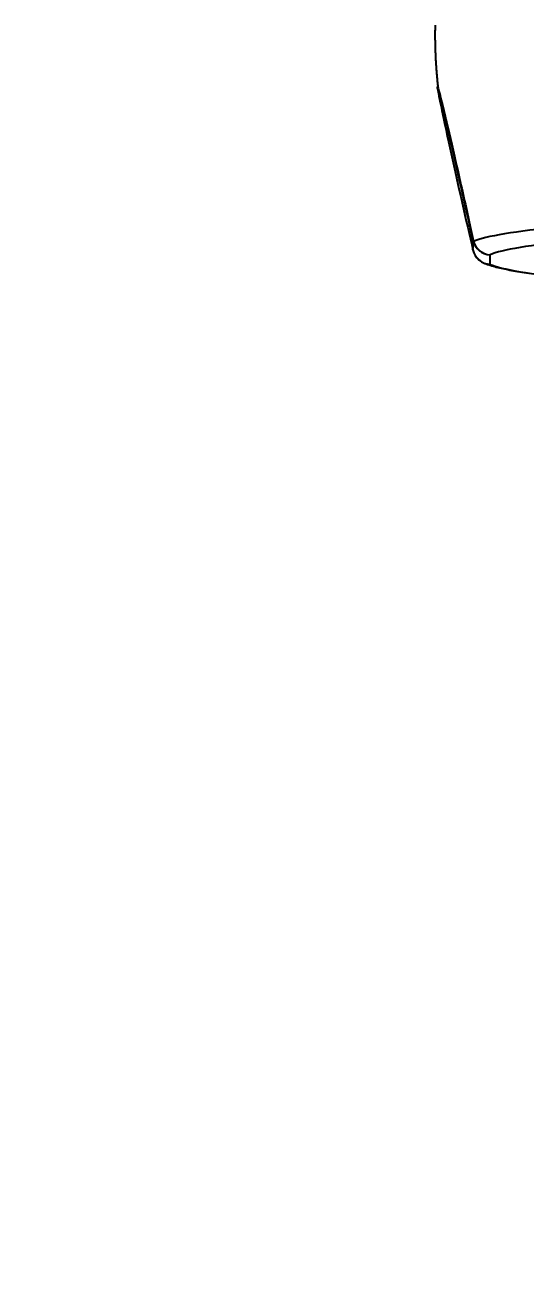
# Model space of a CAD drawing. Extents: x 0 to 1128, y 0 to 827.
# Drawn here: x 192.5 to 219.6, y 500 to 567.8 of the extents above; entities that cross this region are included whole.
import ezdxf

# ---------------------------------------------------------------- set-up
doc = ezdxf.new("R2010")
doc.units = 0
doc.header["$LTSCALE"] = 10
doc.header["$MEASUREMENT"] = 0
doc.header["$PDMODE"] = 3
doc.header["$PDSIZE"] = -10
doc.layers.get('0').update_dxf_attribs({"linetype": 'CONTINUOUS'})
doc.layers.get('DEFPOINTS').update_dxf_attribs({"linetype": 'CONTINUOUS'})
doc.layers.add('1', color=7, linetype='CONTINUOUS')
doc.styles.add('Daelim Dimension', font='')
doc.styles.get('Daelim Dimension').set_extended_font_data('나눔고딕')
doc.dimstyles.new('DEFAULT', dxfattribs={"dimscale": 2, "dimtxt": 2, "dimasz": 2, "dimexe": 0, "dimexo": 2, "dimgap": 1, "dimtad": 1, "dimdec": 0, "dimzin": 9, "dimdsep": 46, "dimtxsty": 'Daelim Dimension', "dimcen": 0.5, "dimclrd": 5, "dimclre": 5, "dimclrt": 256, "dimadec": 1, "dimazin": 0, "dimtfac": 1, "dimtdec": 0, "dimtix": 1, "dimtmove": 0, "dimatfit": 3, "dimfxl": 1, "dimtolj": 1, "dimtzin": 1, "dimlwd": 9, "dimlwe": 9, "dimarcsym": 0})

# ---------------------------------------------------------------- blocks, each defined once
blk = doc.blocks.new('*D3')
at = {"color": 5, "lineweight": 9, "ltscale": 0.5, "transparency": 16777216}
for p, q in [((238.545, 612.006), (140.756, 612.006)), ((140.756, 608.006), (140.756, 332.959)), ((211.504, 328.959), (140.756, 328.959))]:
    blk.add_line(p, q, dxfattribs=at)
at = {"color": 5, "ltscale": 0.5, "transparency": 16777216}
for points in [[(140.089, 608.006), (141.423, 608.006), (140.756, 612.006)], [(140.089, 332.959), (141.423, 332.959), (140.756, 328.959)]]:
    blk.add_solid(points, dxfattribs=at)
at = {"layer": 'DEFPOINTS', "color": 0, "ltscale": 0.5, "transparency": 16777216}
for p in [(242.545, 612.006), (140.756, 328.959), (215.504, 328.959)]:
    blk.add_point(p, dxfattribs=at)
at = {"color": 7, "ltscale": 0.5, "transparency": 16777216, "insert": (133.643, 470.482), "char_height": 10, "attachment_point": 5, "rotation": 90, "style": 'Daelim Dimension'}
blk.add_mtext('\\A1;283', dxfattribs=at)

msp = doc.modelspace()

# ---------------------------------------------------------------- linework, layer by layer
at = {"layer": '1', "color": 7, "linetype": 'Continuous'}
msp.add_line((214.65, 567.767), (214.65, 567.766), dxfattribs=at)
msp.add_arc((217.699, 555.829), 1, 193.14954, 246.10506, dxfattribs=at)
for centre, major_axis, ratio, start_param, end_param in [((242.499, 567.767), (27.849, 0), 0.068015, 3.142083, 3.147483), ((242.499, 555.802), (-26.048, 0), 0.068015, 5.650119, 6.130853), ((217.699, 556.347), (0.977, 0.213), 0.38383, 3.157762, 3.32074), ((217.699, 556.347), (-1, -0.024), 0.997106, 0.197689, 1.495705), ((114.832, 1007.67), (101.67, -452.915), 0.01493, 0.05821, 0.074615), ((217.699, 556.347), (-0.405, 0.914), 0.986131, 1.439581, 2.667273), ((242.499, 555.091), (25.142, 0), 0.068015, 2.508527, 2.989261), ((217.699, 555.829), (1, -0.03), 0.998195, 3.39283, 4.690845), ((115.545, 1007.83), (-101.881, 453.855), 0.01493, 3.199803, 3.216207), ((217.699, 555.829), (-0.405, -0.914), 0.986131, 6.283183, 6.653351), ((242.499, 555.091), (25.142, 0), 0.068015, 3.293925, 3.774659)]:
    msp.add_ellipse(centre, major_axis=major_axis, ratio=ratio, start_param=start_param, end_param=end_param, dxfattribs=at)
for points, degree in [([(214.674, 567.766), (214.638, 566.078), (214.829, 564.399)], 2), ([(214.854, 564.113), (214.823, 564.277), (214.806, 564.382), (214.805, 564.414)], 3)]:
    msp.add_open_spline(points, degree=degree, dxfattribs=at)
for points, knots in [([(214.805, 564.414), (214.805, 564.414), (214.805, 564.447), (214.839, 564.355), (214.988, 563.786), (215.227, 562.805), (215.532, 561.506), (215.838, 560.177), (216.154, 558.785), (216.414, 557.618), (216.612, 556.715), (216.706, 556.284), (216.752, 556.07)], [0, 0, 0, 0, 0.001331, 0.118637, 0.220266, 0.376106, 0.500619, 0.625135, 0.751039, 0.875828, 0.938505, 1, 1, 1, 1]), ([(216.724, 556.128), (216.357, 557.811), (215.92, 559.754), (215.347, 562.23), (215.171, 562.974), (214.906, 564.05), (214.825, 564.348), (214.826, 564.281), (214.826, 564.28), (214.826, 564.28)], [0, 0, 0, 0, 0.499391, 0.499391, 0.749087, 0.749087, 0.998783, 0.998783, 1, 1, 1, 1]), ([(214.826, 564.28), (214.828, 564.21), (214.911, 563.782), (215.174, 562.517), (215.352, 561.692), (215.92, 559.111), (216.357, 557.178), (216.724, 555.61)], [0, 0, 0, 0, 0.249085, 0.249085, 0.49939, 0.49939, 1, 1, 1, 1]), ([(217.294, 554.915), (217.384, 554.876), (217.673, 554.764), (218.202, 554.624), (219.007, 554.466), (219.973, 554.322), (221.047, 554.193), (221.818, 554.116), (222.178, 554.082)], [0, 0, 0, 0, 0.096545, 0.291103, 0.472753, 0.66485, 0.85132, 1, 1, 1, 1])]:
    msp.add_open_spline(points, degree=3, knots=knots, dxfattribs=at)

# ---------------------------------------------------------------- dimensions: what is measured, and where the dimension line sits
at = {"color": 5, "ltscale": 0.5}
dim = msp.add_linear_dim(base=(140.756, 328.959), p1=(242.545, 612.006), p2=(215.504, 328.959), angle=90, dimstyle='DEFAULT', override={"dimtxt": 5, "dimclrd": 5, "dimclre": 5, "dimclrt": 7}, dxfattribs=at)
dim.commit()
dim.dimension.update_dxf_attribs({"geometry": '*D3', "text_midpoint": (133.643, 470.482)})

doc.saveas('drawing.dxf')
